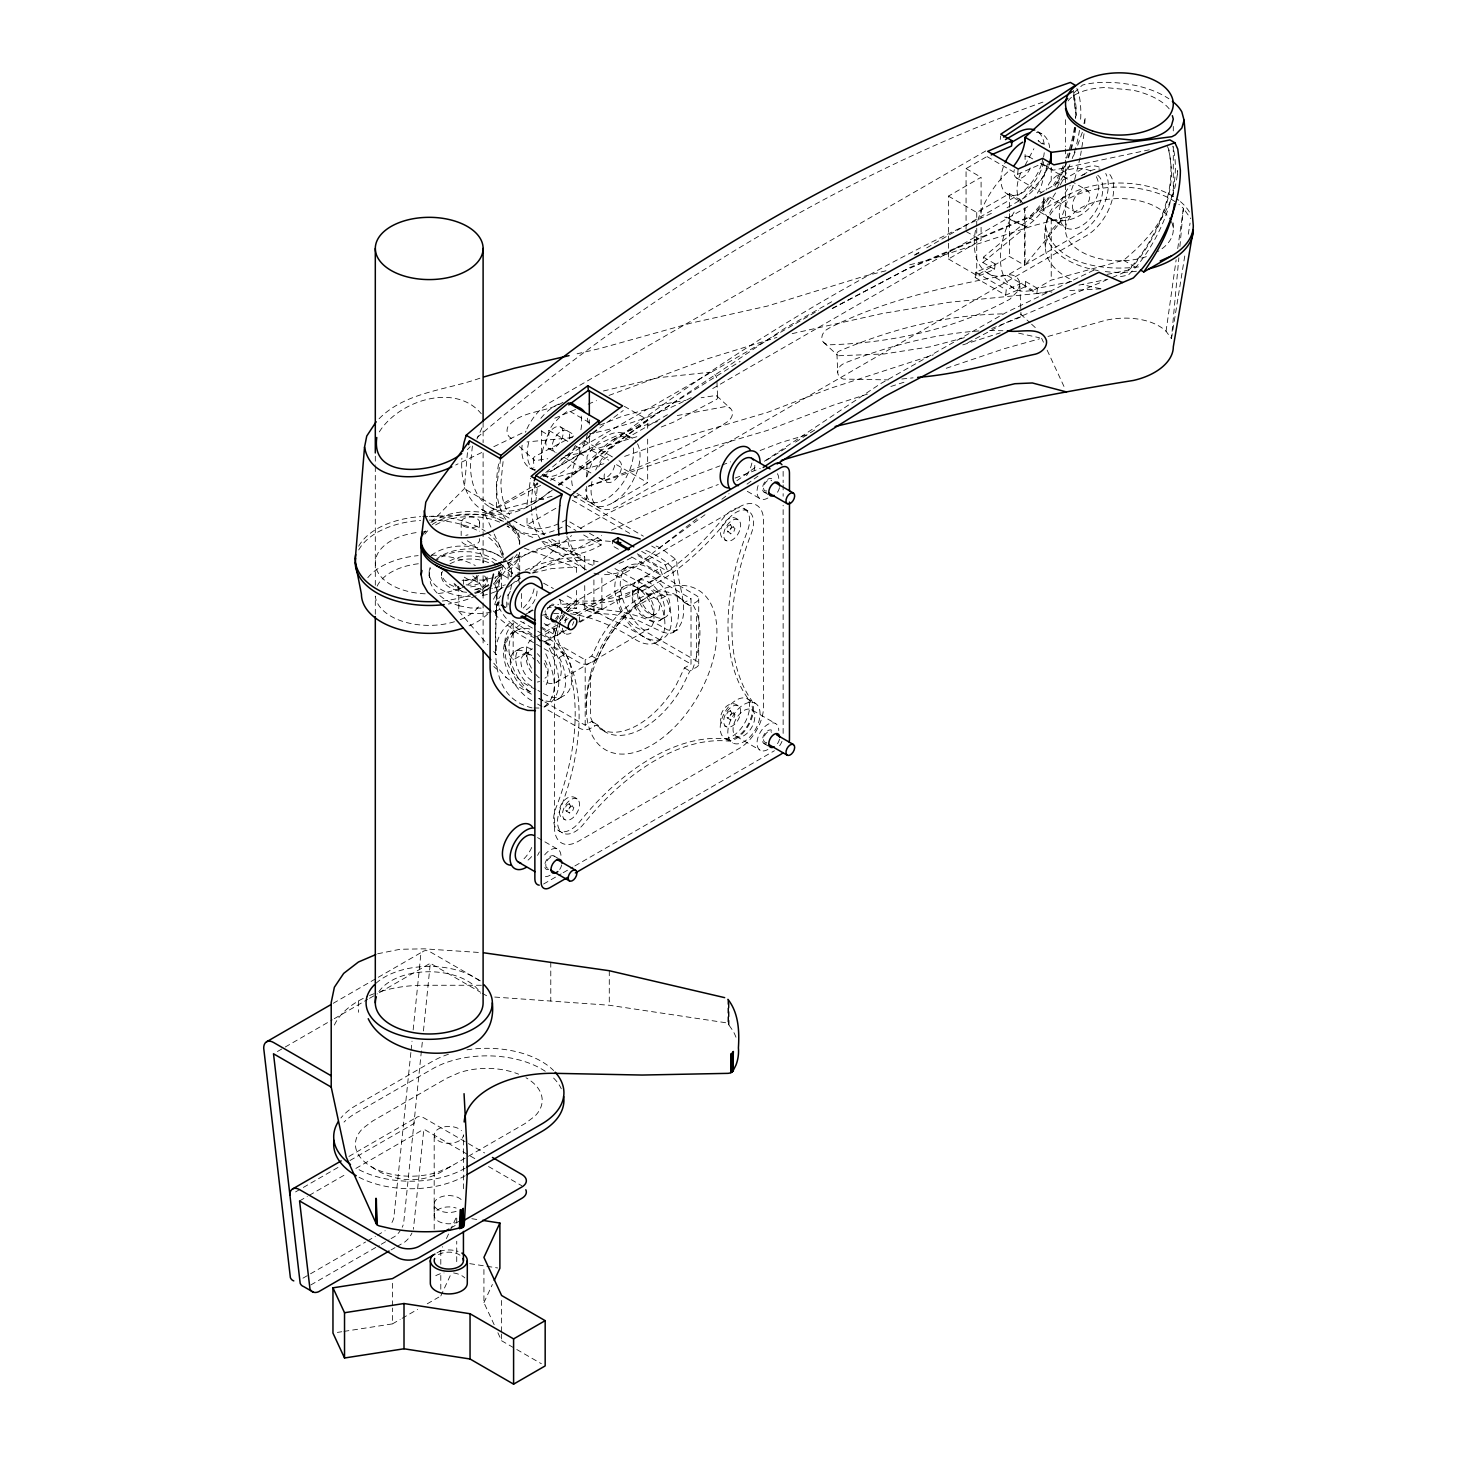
<?xml version="1.0" encoding="UTF-8"?>
<svg xmlns="http://www.w3.org/2000/svg" width="1457" height="1457" viewBox="0 0 1457 1457"><rect width="100%" height="100%" fill="white"/><g stroke="black" fill="none" stroke-linecap="round" stroke-linejoin="round"><path stroke-width="0.75" stroke-dasharray="5 3.75" d="M343.979 1331.388L392.461 1323.885L392.461 1308.04M392.461 1305.782L392.461 1283.143M434.186 1229.18L434.186 1134.876M440.797 1289.19L440.797 1273.345M456.733 1261.635L456.733 1241.255M463.435 1188.766L463.435 1134.876A14.625 8.451 0 0 1 443.802 1142.816A14.625 8.451 0 0 1 437.61 1129.448A14.625 8.451 0 0 1 461.487 1130.668M494.178 1324.723L483.924 1302.649L483.924 1266.443M501.627 1331.716L501.627 1300.026M585.186 725.222L585.186 659.839L591.779 656.014L599.592 639.75A77.002 44.457 -60 0 1 676.594 595.294L689.853 605.675L696.464 601.868A7.704 4.444 0 0 0 696.464 595.585L648.547 567.92A40.031 23.112 60 0 0 620.245 584.275A40.031 23.112 60 0 0 648.547 633.303L696.464 660.968A7.704 4.444 0 0 1 696.464 667.251L689.853 671.058L682.04 687.34A77.002 44.457 -60 0 1 605.037 731.796L591.779 721.397L585.186 725.222L544.936 701.983M590.613 673.808L590.613 717.536L594.511 726.114M599.592 728.646A77.002 44.457 -60 0 0 676.594 684.189L684.408 667.925L691.019 664.101L691.019 598.718L643.102 571.071A40.031 23.112 60 0 0 615.218 593.327A40.031 23.112 60 0 0 652.791 640.06A40.031 23.112 60 0 0 667.616 601.559L665.12 596.35L614.271 568.23M696.464 656.415L696.464 612.687M698.723 664.101L698.723 598.718M735.967 1037.22A113.956 65.802 0 0 0 733.053 1030.973L728.373 1024.235L728.391 999.775M783.138 733.399L783.138 505.233M1177.493 174.804L1177.657 170.596C1175.071 207.113 1151.085 237.965 1123.547 260.257L1051.226 280.126L1033.286 290.471L1023.797 291.418A66.13 38.173 -60 0 1 1014.108 212.066M430.908 522.553L464.309 488.714L467.606 450.614M586.26 707.483C585.769 661.46 611.503 616.912 651.607 594.329M1019.773 283.587L1018.297 290.671L1009.847 299.231C954.863 329.136 892.34 342.832 830.126 344.781L827.266 344.471A10.509 8.123 -30.5 0 1 826.137 329.974L828.833 328.244C884.891 299.996 946.449 286.191 1007.716 274.899C1013.343 273.88 1019.408 277.65 1019.773 283.587L1021.029 315.167M1084.044 133.753L1080.529 155.498M1084.773 123.426L1085.21 117.234L1083.972 123.681M1047.984 336.44L1105.426 320.34A54.055 32.036 -5.7 0 1 1166.092 331.285L1171.446 338.68L1178.859 257.798M1179.897 246.561L1183.394 208.369A73.925 42.672 0 0 0 1178.859 204.362M987.154 156.664L1017.642 174.275L1042.065 163.639L1042.593 158.339M410.874 1052.464L393.827 1217.925A15.517 8.961 -60 0 1 390.403 1225.118M411.111 1050.206L412.021 1041.172M413.169 1029.88L420.49 957.595A13.86 7.995 60 0 1 430.307 951.949L480.318 980.816M422.293 1042.265L403.625 1223.57A15.517 8.961 -60 0 1 402.205 1227.268M423.441 1030.973L430.307 963.259L480.318 992.126M474.8 1158.606L423.841 1129.175L413.424 1229.234M1000.249 139.49L1000.595 135.956M1017.642 174.275L1018.17 168.976M472.396 446.024L470.447 464.546A92.337 53.308 -60 0 0 535.739 502.246L553.205 489.497M503.084 461.578L500.935 482.158A92.337 53.308 -60 0 0 509.677 514.795M535.775 502.264L537.724 483.76M527.033 504.796L530.585 478.224M975.17 277.54L975.753 272.24L995.167 263.972L994.603 269.29L975.17 277.54L1005.658 295.152L1025.091 286.883L1036.838 293.677L1052.373 290.508M994.603 269.29L982.856 262.497L983.42 257.179L1033.25 215.672L1040.535 207.987A101.589 58.644 -60 0 0 1048.348 197.46M1005.658 295.152L1006.241 289.834L1025.673 281.565L1037.42 288.359L1072.206 281.383M1025.091 286.883L1025.673 281.565M1036.838 293.677L1037.42 288.359M1166.055 331.304L1176.145 259.783M1177.73 248.601L1183.394 208.369L1190.788 218.659M1171.446 338.68L1185.051 254.228M1188.275 234.213L1190.059 223.103M1047.492 163.876L1040.954 187.079L1033.924 198.972M1080.129 157.702L1073.791 183.145M1082.332 132.277L1076.013 149.852M496.964 594.219L501.9 569.086M459.72 605.912A42.472 28.448 9.6 0 1 430.543 583.037L429.141 575.624L430.543 568.503M493.632 651.461L496.527 654.812C494.087 641.371 502.082 627.493 513.319 620.318M510.624 589.484L511.68 584.13M535.957 689.252C516.434 682.04 498.877 662.097 507.218 640.297A64.745 43.364 9.6 0 1 524.192 622.03M482.012 427.739L476.967 438.939M495.744 650.66L495.744 610.41L498.294 599.228L500.789 595.767M1045.47 247.308C1042.484 227.274 1047.31 204.963 1067.125 195.511A73.925 42.672 0 0 1 1178.859 200.338M555.281 633.722L557.995 623.997M1073.19 185.239L1059.476 223.285L1025.091 265.028L1025.091 208.369M500.643 458.773L496.546 487.203L496.546 507.309L464.309 488.714M692.585 669.492C699.925 648.729 704.551 624.106 692.585 604.109M1025.091 165.297L1033.924 148.687M564.915 622.995L566.336 619.334M572.437 625.253L573.858 621.611M1073.481 155.99L1075.157 151.91M465.402 580.378L475.419 578.611L477.259 574.659L477.259 582.199L475.419 586.151L470.283 586.952M440.797 1264.294L440.797 1250.707L442.673 1246.682M446.425 1238.596L456.733 1216.358L456.733 1225.41M440.797 1295.983L450.177 1275.767M483.924 1302.649L492.375 1284.473M537.196 482.722L535.502 486.274A14.971 11.237 -41.2 0 0 536.486 496.108L538.744 498.276L545.155 499.951M541.403 461.869L541.749 430.325M589.375 422.603L568.412 410.51L560.526 416.265L553.168 424.023L548.815 430.398L548.815 435.333L544.827 443.602A38.501 22.219 -60 0 0 541.184 461.432M575.114 445.86L573.712 448.774A38.501 22.219 -60 0 1 547.431 472.086M591.014 433.858L579.303 447.991L579.303 452.927L575.315 461.213A38.501 22.219 -60 0 0 572.601 486.62M586.697 477.004L587.062 456.478A38.501 22.219 -60 0 1 629.879 438.266M560.399 620.7L563.513 615.309M545.246 643.065L579.74 662.971A7.704 4.444 0 0 0 590.613 662.971L597.224 659.165L605.037 642.883A77.002 44.457 -60 0 1 682.04 598.426M1056.744 187.844L1068.946 165.351M379.312 431.909C398.581 400.784 455.167 382.062 481.265 413.752M1090.692 171.034C1076.668 164.277 1058.511 170.779 1049.55 182.835A30.797 17.775 -60 0 0 1046.071 190.047M1059.476 223.285L1039.242 211.593L1050.005 196.986M584.731 585.623L584.731 609.627L593.91 613.051L614.49 614.617L637.146 620.026L662.971 632.32L668.909 633.522L673.189 632.611C684.899 614.034 673.917 589.01 672.77 568.667L671.531 566.955A93.94 54.237 0 0 0 645.396 550.2M673.189 632.611C694.716 617.841 676.248 583.62 676.922 562.73L675.483 559.106L660.968 548.178L654.739 545.428M566.336 610.337L572.219 604.382M832.457 308.483L904.943 270.292L1028.842 217.603L1037.712 208.224A107.8 62.232 -60 0 0 1045.398 197.933M832.166 308.429L909.678 267.578L1032.612 215.29L1039.879 207.623A101.589 58.644 -60 0 0 1046.436 198.899M982.856 262.497L1033.851 220.499L1042.72 211.119A107.8 62.232 -60 0 0 1057.418 189.884M1106.992 274.408L1127.773 270.237L1135.039 262.57A101.589 58.644 -60 0 0 1168.514 149.944M1112.31 277.467L1128.428 270.62L1135.695 262.934A101.589 58.644 -60 0 0 1171.61 170.378L1169.17 150.326L1167.458 146.556M379.075 418.742C405.938 391.441 447.463 390.221 481.502 377.618M467.315 449.685L470.174 446.716M1074.283 92.538L1082.478 85.071C1100.017 80.609 1118.521 82.175 1136.132 85.562A63.908 30.196 7.7 0 1 1168.915 98.785M516.27 581.707L521.46 577.391M530.093 570.179L571.581 535.593M544.135 706.736C562.02 693.787 552.258 667.579 544.608 651.261M477.168 437.482C646.143 294.241 837.138 175.277 1046.399 100.861M539.017 478.078L601.832 426.336L623.25 410.51M558.341 484.871C691.456 376.033 838.139 283.769 994.403 211.957M696.847 518.765L657.508 549.398L651.698 546.047M721.871 499.259L729.028 493.686M508.092 579.158L508.092 570.561L513.083 566.809L518 559.943L519.694 552.585L519.694 569.851M507.582 587.444L513.01 583.365M592.58 432.711L598.9 428.103M558.45 485.054L655.268 414.444L740.156 361.372M559.16 485.163L659.256 412.167L784.467 328.517L831.71 301.745M736.878 480.755L755.072 467.478M705.006 514.758L653.956 552.003A98.548 56.896 -60 0 1 601.067 574.495M747.022 484.125L757.986 476.129M764.415 461.25L880.283 383.847L1006.259 312.435L1094.589 269.8M543.06 476.603C578.465 453.145 616.329 432.474 657.617 421.583M766.637 460.23L785.888 448.137M795.522 442.09L816.721 428.795M985.77 150.927L549.034 403.079A38.501 22.219 -60 0 0 525.449 432.419M966.064 229.223L966.064 168.593L987.555 156.19M948.434 241.042L948.434 196.13L981.089 177.262L981.089 217.676M948.434 196.13L976.736 212.467L1009.41 193.617L1024.435 202.286M560.836 459.137L818.543 310.341M914.941 254.684L918.875 252.425M926.743 247.872L1017.241 195.62A38.501 22.219 -60 0 0 1042.119 162.619M554.48 469.099L589.32 448.975L608.771 460.212M1007.078 207.786L1022.687 198.771A38.501 22.219 -60 0 0 1047.565 165.77M612.832 439.923L647.673 419.798L647.673 428.795M1040.061 193.271L1081.058 169.595A38.501 22.219 -60 0 1 1100.308 167.701M496.546 507.309L537.906 483.433M667.47 414.68L618.278 443.074A38.501 22.219 -60 0 0 594.711 472.396M712.71 388.545L1029.443 205.674M1082.569 175.022L1086.503 172.746A38.501 22.219 -60 0 1 1100.108 169.103M948.434 243.283L948.434 259L981.089 240.132L981.089 226.673M1039.242 211.593L1067.125 195.511M527.033 518.218L527.033 524.921L560.526 505.579M574.313 497.62L578.247 495.344L599.027 507.837M585.659 499.624L586.697 499.023L586.697 485.818M948.434 259L976.736 275.337L1009.41 256.487L1024.435 265.156L1024.435 206.785M612.832 502.792L647.673 482.668L647.673 437.774M975.462 230.352A66.13 38.173 -60 0 0 997.663 276.32L1007.151 275.391L1081.058 232.464A38.501 22.219 -60 0 0 1105.717 173.492M528.581 612.031L532.442 609.809M511.808 633.321L517.253 630.189M623.086 569.086L628.532 565.935M537.287 636.399L543.079 633.048M545.009 631.937L556.61 625.253M564.333 620.773L568.212 618.551M575.934 614.089L624.252 586.188M730.321 524.666L727.498 526.305L726.078 529.947L730.758 533.845L733.6 532.206L735.002 528.563L730.321 524.666L731.742 526.687L730.321 530.33L727.498 531.969M514.977 651.406L520.422 648.274M637.146 580.869L642.592 577.737M545.137 634.36L548.542 632.393L551.11 638.913L546.193 641.754L543.224 641.044A93.94 54.237 0 0 1 536.996 638.767M544.153 623.578L553.988 629.242L557.904 626.984M577.5 615.674L659.821 568.139L662.407 574.659L580.086 622.194M641.663 551.365L665.266 565.006L675.483 559.106M733.6 526.56L730.758 528.181L729.338 531.841L730.758 533.845M513.775 622.922A65.601 37.882 0 0 0 507.218 651.661L513.155 659.93L532.442 648.784M544.026 642.1L565.243 629.861M578.739 622.066L601.887 608.698L601.887 576.207M541.239 626.929L556.556 635.762L566.354 630.098M637.201 553.824L667.852 571.508L672.77 568.667M524.119 654.667L529.565 651.516M635.398 590.413L640.843 587.28M544.153 648.711L559.269 657.453L565.808 653.683L568.321 658.892A40.031 23.112 60 0 1 543.807 693.787L537.924 690.381M607.259 571.8L616.967 576.098L658.582 600.12L665.12 596.35M650.805 617.094L656.251 613.943M676.594 595.294L684.408 602.542L691.019 598.718M659.948 620.354L665.394 617.203M556.119 682.422L648.893 628.859M544.098 707.155C569.669 694.625 556.064 660.64 546.193 641.754M557.284 699.542L563.823 695.754M656.597 642.209L663.117 638.421M605.037 731.796L597.224 724.548L590.613 728.354A7.704 4.444 0 0 1 579.74 728.354L545.246 708.448M569.177 803.79L566.336 805.43L564.915 809.072L566.336 811.094L569.614 812.97L572.437 811.349L573.858 807.688L569.177 803.79L570.579 805.812L569.177 809.455L566.336 811.094M730.321 710.761L727.498 712.382L726.078 716.043L727.498 718.046L730.758 719.94L733.6 718.301L735.002 714.659L730.321 710.761L731.742 712.764L730.321 716.407L727.498 718.046M572.437 805.685L569.614 807.324L568.194 810.966L569.614 812.97M733.6 712.637L730.758 714.276L729.338 717.919L730.758 719.94M333.216 1003.308L376.325 978.412M378.292 977.283L423.368 951.257M543.588 884.017L561.182 873.854M563.149 872.725L572.929 867.079M574.878 865.95L774.432 750.737M277.413 1051.517L283.295 1048.129M285.262 1047L332.305 1019.845M334.254 1018.698L367.583 999.466M369.532 998.336L377.381 993.801M379.348 992.672L430.307 963.259M348.952 1156.421L416.921 1117.173M295.571 1191.917L301.399 1188.548M303.347 1187.437L338.297 1167.257M349.953 1160.519L414.043 1123.529A13.86 7.995 60 0 1 423.841 1117.865L484.598 1152.942M299.559 1200.932L307.318 1196.452M309.266 1195.341L346.165 1174.032M355.872 1168.423L423.841 1129.175M302.947 1278.171L365.598 1242.001M367.546 1240.872L375.378 1236.356M377.345 1235.226L385.176 1230.691M310.796 1284.965L379.312 1245.407M381.26 1244.26L389.092 1239.743M391.059 1238.614L394.974 1236.356A15.517 8.961 -60 0 0 400.201 1230.783M391.059 1249.924L394.974 1247.666M396.941 1246.536L404.773 1242.02A15.517 8.961 -60 0 0 412.003 1232.932M450.869 1227.996L456.788 1224.572M436.918 1252.947L440.797 1250.707M392.461 1323.885L400.183 1319.423M402.132 1318.312L417.594 1309.369M427.265 1303.796L438.867 1297.094M580.232 528.381C624.579 502.938 672.169 483.742 719.977 465.876M532.133 573.129L601.577 535.575M611.503 530.202L678.47 499.769L718.319 484.507M967.739 342.796L1005.512 322.889L1106.337 280.017M573.639 436.025L534.428 456.751A2.896 2.277 -24.9 0 0 535.447 460.594L547.759 458.736M540.565 485.4L484.944 514.23L429.214 516.343M550.491 480.245L556.447 477.149L603.89 463.708M691.237 397.634C659.074 414.116 624.762 426.719 589.32 433.931M914.468 255.175L920.478 252.261M481.721 452.526L455.695 465.002M493.832 446.68L526.104 431.126M495.052 577.227L501.554 574.331L507.236 577.628M450.905 1166.365L438.32 1171.938A55.257 31.89 0 0 1 371.626 1166.875A55.257 31.89 0 0 1 362.848 1128.355L372.5 1121.107L446.716 1078.253L459.301 1072.68A55.257 31.89 0 0 1 518.601 1074.173M567.756 611.558L572 610.41L577.027 612.832M554.807 418.195L575.661 409.435M588.173 404.172L596.496 400.657M609.008 395.412L707.465 358.804L776.909 337.405M495.052 611.466L501.554 608.735M529.237 612.067L533.171 610.41M600.011 425.062L622.394 416.192L668.417 403.279L685.883 400.329M636.855 436.699L582.691 452.836L565.225 455.786M661.259 427.01L673.462 422.166L716.68 399.364A2.896 2.277 -24.9 0 0 715.66 395.521L701.163 397.743M563.021 402.278C546.248 412.95 520.331 410.255 507.892 426.755A14.971 11.947 -7 0 0 508.784 436.426L514.485 440.925M991.671 328.462L1019.791 317.48A2.896 2.277 -24.9 0 0 1020.082 313.692M722.089 465.056L730.54 461.833M760.117 450.504L781.262 442.4L807.105 434.769M735.111 478.096L760.281 468.444M624.616 456.387L655.723 445.387L767.347 412.422L829.743 388.527L933.372 354.834M603.453 390.986L658.928 377.636L709.905 372.245A10.418 8.341 -19 0 1 716.662 377.764M962.804 344.89L1000.212 332.888M946.249 368.275L1003.909 348.806L1039.515 338.825M507.892 560.417L559.269 543.534L558.96 537.323M867.461 394.082L833.404 405.137L767.347 430.434L660.877 461.869L586.734 486.948M890.864 386.487L905.762 381.661M588.373 486.092C636.363 469.008 684.116 450.249 726.934 422.075L729.374 420.09A10.418 8.05 -30.5 0 0 725.805 406.503L676.594 415.682M472.705 594.11L466.167 595.986A73.925 42.672 0 0 1 442.054 601.049M474.873 593.491L492.302 588.537M494.488 587.918L505.379 584.822M552.094 496.236L484.944 514.23L493.231 532.096M964.407 337.66L929.967 346.839L884.381 353.942L838.504 355.745A2.896 2.277 -24.9 0 1 838.194 351.702L839.469 350.973C891.739 328.863 947.797 314.493 1004.765 313.856M885.947 270.765L864.347 276.193L767.347 306.079L690.928 323.126L599.738 348.569L573.421 354.634M909.714 264.792L929.165 259.911L1032.886 225.817L1069.438 216.091L1067.125 217.129A73.925 42.672 0 0 0 1072.479 280.29M493.067 577.701L483.159 580.068L460.703 580.287M533.171 573.002L551.22 568.685L570.579 567.21L576.571 567.665L576.571 574.495M474.636 592.362C483.196 591.906 489.425 584.33 486.729 575.715A16.318 9.416 0 0 1 466.185 584.822M792.171 333.635L881.722 313.637L948.853 302.346L1051.881 292.019M1149.354 149.78L1053.375 170.178L1042.065 163.639M1079 285.098L1107.848 279.234M1120.433 276.666L1128.355 275.063L1137.243 265.684A107.8 62.232 -60 0 0 1172.758 146.174M377.673 953.77L400.092 949.272L424.151 948.835L481.411 952.623M491.082 612.177L483.159 613.579L470.411 613.415L458.755 611.175L458.755 582.363M547.213 607.915L551.22 607.187M337.368 1332.408L341.776 1331.734M677.869 629.916L673.261 631.008L667.324 629.806L660.968 626.128A100.096 57.788 0 0 0 590.194 609.208L584.731 609.627M572.656 437.592L527.015 441.926M901.792 379.002L913.102 377.837M978.849 330.958C932.771 334.108 887.859 346.256 844.951 362.975L842.146 364.487A10.509 8.414 -19 0 0 843.312 379.075L888.315 379.895M1138.518 266.904C1105.153 271.075 1053.429 265.374 1045.47 225.671M584.731 570.106L584.731 556.811L564.278 558.377A100.096 57.788 0 0 0 525.157 570.252M1069.766 290.526L1103.168 288.741M481.411 985.26L424.151 985.26A92.938 53.654 0 0 0 379.585 991.835M564.132 607.369L576.571 608.607L576.571 590.413M481.083 608.115L470.411 607.97L459.72 605.912M553.605 613.506L559.98 613.597M989.613 330.502L1002.908 330.739M533.99 707.938L539.782 708.066M494.743 997.062L609.281 1005.239L723.892 1022.45A6.156 3.551 0 0 1 727.935 1023.852L728.373 1024.235M610.374 541.367L590.194 539.837A93.94 54.237 0 0 0 496.254 594.074L496.746 616.329L517.672 633.431L534.683 643.247M598.135 561.819L590.194 559.962A93.94 54.237 0 0 0 531.058 572.055M471.831 1218.708L478.297 1219.709M469.682 1263.638L484.78 1265.969M486.929 1266.297L497.711 1267.972M1040.954 143.533L1043.849 143.988L1038.094 140.673A30.797 17.775 -60 0 1 1040.535 142.622M570.579 613.743C594.365 617.058 616.311 627.767 636.582 640.224A40.031 23.112 60 0 0 661.096 605.329L658.582 600.12M1018.607 333.143L1039.515 337.769M601.887 608.698L587.572 605.274A65.601 37.882 0 0 0 557.776 604.71M607.642 618.169L623.505 625.126L691.019 664.101M1043.904 197.369A30.797 17.775 -60 0 0 1049.55 218.404C1073.044 229.113 1108.322 201.886 1096.356 176.698M532.06 707.902C488.259 697.12 495.398 648.347 496.527 613.871L495.744 610.41M532.77 537.414L516.142 531.204L507.072 525.977A49.283 28.448 0 0 1 519.694 545.045L519.694 540.001M543.17 541.294L584.731 556.811M524.411 548.196L576.571 567.665M1006.222 217.075L1026.129 226.855L1004.674 217.038M462.251 591.415L456.278 587.972L454.092 583.255M520.058 570.434L505.251 559.761M543.57 583.201L553.369 588.519M567.101 595.968L608.716 618.588M559.051 599.082L576.571 608.607M371.626 1166.875C391.459 1181.19 419.07 1184.304 440.724 1172.248L525.121 1123.511L534.774 1116.262A55.257 31.89 0 0 0 525.995 1077.743M1041.937 133.989L1036.492 130.857A38.501 22.219 -60 0 1 1044.469 148.468M1028.842 156.664L1032.74 158.922M1040.517 163.403L1087.213 190.357A12.312 7.121 -60 0 1 1083.316 209.444A12.312 7.121 -60 0 1 1072.643 203.288A12.312 7.121 -60 0 1 1087.213 190.357M1016.531 178.009L1041.828 192.615M1049.605 197.096L1074.902 211.702M966.064 168.593L981.089 177.262M1123.547 260.257L1135.44 267.141M1007.297 194.018L1023.415 203.306M1049.55 218.404L1065.65 227.711M1028.842 217.603L1033.851 220.499M966.064 231.463L981.089 240.132M983.42 257.179L995.167 263.972M1007.151 275.391L1033.286 290.471M987.992 273.333L1014.108 288.431M975.753 272.24L1006.241 289.834M624.343 406.321L647.673 419.798M764.051 492.102L770.352 495.744M747.295 491.319L760.19 498.768M625.545 434.241L632.083 438.011M566.518 606.422A24.642 14.224 -60 0 1 579.74 600.794A203.27 117.361 -60 0 0 723.473 517.8A24.642 14.224 -60 0 1 744.491 508.857L748.424 511.134A24.642 14.224 -60 0 1 751.193 533.808A203.27 117.361 -60 0 0 751.193 699.779A24.642 14.224 -60 0 1 748.424 725.659A24.642 14.224 -60 0 1 727.389 740.994A203.27 117.361 -60 0 0 583.656 823.988A24.642 14.224 -60 0 1 562.621 832.93L558.705 830.672A24.642 14.224 -60 0 1 555.937 807.979A203.27 117.361 -60 0 0 555.937 642.009A24.642 14.224 -60 0 1 555.226 623.851M738.189 519.803A12.02 6.939 -60 0 0 723.965 532.406A12.02 6.939 -60 0 0 734.383 538.398A12.02 6.939 -60 0 0 738.189 519.803C727.043 510.132 712.218 535.794 726.169 540.602M560.635 426.992A12.312 7.121 -60 0 1 556.72 446.079A12.312 7.121 -60 0 1 546.065 439.923A12.312 7.121 -60 0 1 560.635 426.992L574.24 434.86M583.984 440.469L613.16 457.316M616.548 464.71L647.673 482.668M548.815 430.398L567.866 441.398M575.479 445.806L579.303 447.991M541.403 431.053L548.815 435.333M579.303 452.927L586.697 457.207M548.306 448.337L556.1 452.817M563.877 457.316L591.105 473.033M598.9 477.532L606.677 482.03M543.37 473.999L574.878 492.193M576.863 493.34L586.697 499.023M542.204 474.545L545.901 476.676M529.783 467.861L533.408 469.955M572.983 495.526L643.375 536.176M572.328 500.225L630.407 533.754M638.184 555.645L659.821 568.139M618.369 549.234L612.614 545.92L612.614 540.893M631.755 556.975L662.407 574.659M581.725 528.782L566.227 519.839A92.337 53.308 -60 0 1 560.563 522.844M589.466 533.262L601.067 539.964L601.067 545.045A98.548 56.896 -60 0 1 542.059 541.439M566.227 524.921L575.916 530.512M583.656 534.974L601.067 545.045M684.408 602.542L689.853 605.675M527.033 524.921L544.098 534.774M551.675 539.145L559.269 543.534M489.57 506.817L510.533 518.929M512.445 520.022L520.058 524.429M554.898 544.536L585.386 562.147M482.103 509.677L503.412 521.97M505.342 523.099L516.962 529.802M551.802 549.926L586.643 570.033A98.548 56.896 -60 0 1 566.973 536.158M747.714 698.941A22.784 13.149 -60 0 1 740.484 734.237A22.784 13.149 -60 0 1 720.741 722.854A22.784 13.149 -60 0 1 747.714 698.941L755.327 703.33A22.784 13.149 -60 0 1 748.115 738.644A22.784 13.149 -60 0 1 728.373 727.243A22.784 13.149 -60 0 1 755.327 703.33M684.408 667.925L689.853 671.058M751.63 709.741A15.408 8.888 -60 0 1 746.749 733.6A15.408 8.888 -60 0 1 733.417 725.896A15.408 8.888 -60 0 1 751.63 709.741L775.598 723.564M508.092 570.561L513.775 573.858M515.669 574.95L521.369 578.229M738.189 705.88A12.02 6.939 -60 0 0 723.965 718.483A12.02 6.939 -60 0 0 734.383 724.493A12.02 6.939 -60 0 0 738.189 705.88C727.043 696.209 712.218 721.871 726.169 726.697M546.266 617.841L549.416 619.662M764.051 743.58L770.352 747.222M472.25 579.303L477.259 582.199M565.025 633.649L560.399 630.499L559.269 626.255M468.571 579.667L463.563 576.772L463.563 584.312M736.24 736.404L760.19 750.246M591.779 656.014L597.224 659.165M540.674 627.858L548.542 632.393M724.912 738.408L732.543 742.815M520.477 621.228L535.794 630.061M537.706 631.172L543.461 634.487M545.373 635.598L551.11 638.913M541.093 634.378L585.186 659.839M532.042 634.177L513.155 620.937L513.155 659.93M534.009 635.307L539.873 638.712M565.808 653.683L543.807 640.971A24.642 14.224 60 0 1 561.218 671.149A24.642 14.224 60 0 1 543.807 681.202M537.578 638.64L543.315 641.954M536.577 644.34L542.259 647.618M591.779 721.397L597.224 724.548M531.386 694.151L517.672 686.229L505.615 677.068M543.024 700.872L537.269 697.557A40.031 23.112 60 0 0 542.805 700.107M537.578 704.022L543.315 707.337M577.027 798.928A12.02 6.939 -60 0 0 562.821 811.531A12.02 6.939 -60 0 0 573.22 817.541A12.02 6.939 -60 0 0 577.027 798.928C565.881 789.257 551.074 814.918 565.025 819.726M537.542 837.593L543.079 840.798M544.918 841.855L557.812 849.304M553.97 855.969L558.705 858.701M482.231 993.237L488.004 996.57M488.532 1166.529L521.843 1185.761M497.893 1332.754L501.627 1340.768L514.886 1348.417M516.78 1349.51L541.385 1363.734M501.845 557.649C489.06 548.706 473.051 545.501 457.662 546.175A48.646 32.582 9.6 0 0 429.068 557.375M493.249 610.938L496.527 613.871M493.777 666.505L496.746 669.145M716.862 395.994L730.048 408.087M519.439 446.552L534.227 460.121M1020.556 314.093L1030.008 322.762M1031.592 324.201L1037.894 329.992M823.46 342.286L837.429 355.107M547.759 477.75L544.827 475.037A38.501 22.219 -60 0 1 542.113 469.027M535.229 470.993L530.894 466.987A38.501 22.219 -60 0 1 529.601 439.231M458.755 611.175L487.822 644.741M493.777 663.208L506.326 677.705M538.325 638.293L540.146 641.499M665.266 565.006L667.852 571.508M553.988 629.242L556.556 635.762M559.269 657.453L561.783 662.662A40.031 23.112 60 0 1 544.59 700.671M1041.609 338.243L1043.449 342.213M1047.146 350.172L1064.685 387.981M494.16 534.082L504.286 555.918M507.983 563.859L512.573 573.767M1076.814 88.476L1078.235 91.609A107.8 62.232 -60 0 1 1080.493 121.441M496.254 594.074L499.004 606.13M518.528 578.903L519.694 584.967M1073.427 90.261L1075.831 110.004A107.8 62.232 -60 0 1 1075.485 118.545M1073.335 94.996L1075.794 115.048A101.589 58.644 -60 0 1 1075.703 119.019M716.953 382.116L717.591 397.597M533.517 458.536L533.881 467.478M534.519 483.141L534.792 489.862M836.955 354.015L837.702 372.628M728.7 1002.489L728.719 1024.653M1173.286 126.413L1173.286 130.911M1173.286 146.629L1173.286 198.261M1173.286 222.939L1173.286 229.696M1065.486 119.693L1065.486 146.702M1065.486 148.869L1065.486 157.921M1065.486 160.161L1065.486 182.599M1065.486 184.802L1065.486 229.696M1051.226 167.446L1051.226 180.377M1051.226 218.914L1051.226 280.126M1025.091 154.515L1025.091 163.148M1009.41 193.617L1009.41 211.575M1009.41 213.815L1009.41 256.487M976.736 212.467L976.736 225.944M976.736 228.184L976.736 275.337M783.138 471.358L783.138 482.649M783.138 484.908L783.138 496.2M728.955 1002.999L728.955 1025.109M727.935 999.32L727.935 1023.852M609.281 970.726L609.281 1005.239M593.91 560.235L593.91 564.606M593.91 579.922L593.91 613.051M589.32 419.798L589.32 424.278M589.32 437.756L589.32 448.975M550.782 962.203L550.782 1001.032M521.369 593.527L521.369 608.807M519.694 572.018L519.694 578.484M518.146 554.716L518.146 576.881M511.68 572.692L511.68 576.517M508.092 594.219L508.092 604.965M506.781 601.996L506.781 607.023M504.978 641.845L504.978 651.607M501.554 574.331L501.554 589.393M501.627 1333.975L501.627 1340.768M499.35 575.715L499.35 572.692A28.958 16.719 0 0 1 495.489 581.052M483.105 422.202L483.105 442.618M483.105 452.963L483.105 564.314M483.105 575.661L483.105 600.666M483.105 602.943L483.105 646.107M479.644 522.407L479.644 531.204M461.177 522.407L461.177 535.611M441.453 575.715L441.453 572.692A28.958 16.719 0 0 0 461.104 588.519M434.186 1204.028L434.186 1215.357M429.141 572.692L429.141 575.624M375.305 456.205L375.305 465.275M375.305 466.604L375.305 585.24M375.305 614.289L375.305 596.113A53.891 31.125 0 0 0 456.15 621.174M358.44 1000.977L358.44 1012.287M1079.455 130.365A107.8 62.232 -60 0 1 1076.249 145.627M1075.667 147.776A107.8 62.232 -60 0 1 1072.225 158.54M1069.857 164.75A107.8 62.232 -60 0 1 1058.511 188.026M1074.446 127.487A107.8 62.232 -60 0 1 1068.673 151.346M1067.963 153.495A107.8 62.232 -60 0 1 1065.613 159.906M1063.209 165.807A107.8 62.232 -60 0 1 1053.502 185.13M1036.309 132.259A38.501 22.219 -60 0 1 1049.677 147.649M1024.945 156.318A12.312 7.121 -60 0 1 1031.101 159.869M1030.226 168.01A12.312 7.121 -60 0 1 1019.354 178.555A12.312 7.121 -60 0 1 1014.272 169.595M1073.991 95.379A101.589 58.644 -60 0 1 1076.45 115.431M1075.721 127.67A101.589 58.644 -60 0 1 1068.327 158.449M1066.815 162.456A101.589 58.644 -60 0 1 1055.414 186.223M1075.066 127.287A101.589 58.644 -60 0 1 1067.671 158.066M1064.557 166.08A101.589 58.644 -60 0 1 1054.759 185.84M540.729 539.655A98.548 56.896 -60 0 1 531.86 513.866M531.659 511.644A98.548 56.896 -60 0 1 533.754 482.613M598.863 574.222A98.548 56.896 -60 0 1 592.471 572.692M1044.232 152.712A38.501 22.219 -60 0 1 1043.54 157.156M581.161 416.101A38.501 22.219 -60 0 1 580.76 430.616M540.857 418.305A38.501 22.219 -60 0 1 546.065 412.622M547.431 411.366A38.501 22.219 -60 0 1 561.51 403.225M586.934 476.603A38.501 22.219 -60 0 1 609.991 441.744A38.501 22.219 -60 0 1 636.418 442.036M637.51 443.82A38.501 22.219 -60 0 1 636.418 473.47L632.083 482.467A38.501 22.219 -60 0 1 593.582 504.705L589.265 500.68A38.501 22.219 -60 0 1 585.678 489.097M535.411 469.591A38.501 22.219 -60 0 1 522.335 443.784M549.416 491.646A98.548 56.896 -60 0 1 461.905 458.154M601.067 539.964A92.337 53.308 -60 0 1 548.542 539.673M544.536 534.919A92.337 53.308 -60 0 1 535.885 506.562M591.979 481.538A38.501 22.219 -60 0 0 618.278 505.943L1086.503 235.615A38.501 22.219 -60 0 0 1111.181 203.215A38.501 22.219 -60 0 0 1107.356 171.926M562.202 527.106A98.548 56.896 -60 0 1 507.218 521.315M505.87 519.53A98.548 56.896 -60 0 1 498.913 462.488M558.65 523.719A92.337 53.308 -60 0 1 516.743 522.207M631.555 557.576A92.337 53.308 -60 0 1 618.333 563.64M592.799 565.225A92.337 53.308 -60 0 1 568.485 538.107M618.988 460.685A12.312 7.121 -60 0 1 615.091 479.772A12.312 7.121 -60 0 1 604.418 473.616M587.298 418.123A38.501 22.219 -60 0 1 588.227 425.717M587.298 434.386A38.501 22.219 -60 0 1 584.585 443.547L580.25 452.544A38.501 22.219 -60 0 1 541.749 474.782M633.285 447.9A38.501 22.219 -60 0 1 629.879 469.7L625.545 478.697A38.501 22.219 -60 0 1 587.062 500.935M513.083 525.777A49.283 28.448 0 0 1 519.257 543.716M432.11 522.098A49.283 28.448 0 0 1 510.278 523.282M614.708 465.329A12.312 7.121 -60 0 1 607.442 476.894A12.312 7.121 -60 0 1 598.754 476.967M598.754 466.914A12.312 7.121 -60 0 1 612.468 456.915M554.844 452.107A12.312 7.121 -60 0 1 554.334 438.812A12.312 7.121 -60 0 1 566.008 430.307A12.312 7.121 -60 0 1 568.54 442.108M479.335 538.635A9.234 5.336 0 0 1 472.797 545.155A9.234 5.336 0 0 1 461.487 541.385M465.785 535.393A9.234 5.336 0 0 1 468.025 534.846M1043.722 161.709A30.797 17.775 -60 0 1 1013.052 195.457A30.797 17.775 -60 0 1 1005.421 162M1022.122 202.432A30.797 17.775 -60 0 1 1021.521 171.307M1180.461 201.649A73.925 42.672 0 0 1 1190.788 214.634M1169.188 108.856A53.272 25.17 7.7 0 0 1133.327 90.279L1105.426 87.547A55.33 26.135 7.7 0 0 1067.325 102.063M1097.74 175.241A30.797 17.775 -60 0 1 1094.061 213.687A30.797 17.775 -60 0 1 1062.863 225.361A30.797 17.775 -60 0 1 1070.167 185.549M1081.058 175.878A30.797 17.775 -60 0 1 1084.846 174.075M1171.446 221.646A53.891 31.125 0 0 1 1157.495 251.697M1146.331 256.651A53.891 31.125 0 0 1 1070.931 243.337A53.891 31.125 0 0 1 1099.197 200.847A53.891 31.125 0 0 1 1170.645 220.098M1048.312 166.626A30.797 17.775 -60 0 1 1035.071 185.986A66.13 38.173 -60 0 0 1019.955 202.978M977.847 220.335A66.13 38.173 -60 0 1 1008.954 170.888M1136.442 271.221A73.925 42.672 0 0 1 1102.33 271.221M1098.196 270.583A73.925 42.672 0 0 1 1058.128 205.819A73.925 42.672 0 0 1 1177.165 203.088M548.706 618.059A7.704 4.444 -60 0 1 545.392 610.756M551.529 604.291A7.704 4.444 -60 0 1 553.97 604.509M779.459 739.136A7.704 4.444 -60 0 1 776.927 744.418M561.692 864.875A7.704 4.444 -60 0 1 559.16 870.157M561.145 615.236A7.704 4.444 -60 0 1 559.16 618.697M779.459 487.676A7.704 4.444 -60 0 1 776.927 492.958M564.952 614.799A24.642 14.224 -60 0 0 559.852 644.267A203.27 117.361 -60 0 1 559.852 810.238A24.642 14.224 -60 0 0 562.621 832.93M567.574 611.521A24.642 14.224 -60 0 1 583.656 603.052A203.27 117.361 -60 0 0 727.389 520.076A24.642 14.224 -60 0 1 748.424 511.134M744.491 508.857A24.642 14.224 -60 0 1 747.259 531.55A203.27 117.361 -60 0 0 747.259 697.521A24.642 14.224 -60 0 1 744.491 723.4A24.642 14.224 -60 0 1 723.473 738.735A203.27 117.361 -60 0 0 579.74 821.73A24.642 14.224 -60 0 1 558.705 830.672M556.756 619.953A24.642 14.224 -60 0 1 558.705 616.129M781.972 741.358A12.312 7.121 -60 0 1 778.785 746.876M557.685 625.672A33.875 19.56 -60 0 0 554.48 641.353L554.48 827.43A33.875 19.56 -60 0 0 578.429 841.272L739.573 748.224A33.875 19.56 -60 0 0 763.541 706.736L763.541 520.641A33.875 19.56 -60 0 0 739.573 506.817L578.429 599.847A33.875 19.56 -60 0 0 566.445 610.483M558.505 623.651A33.875 19.56 -60 0 1 565.116 612.195M548.706 869.519A7.704 4.444 -60 0 1 546.266 860.413A7.704 4.444 -60 0 1 555.372 857.973M766.491 743.798A7.704 4.444 -60 0 1 763.177 736.477A7.704 4.444 -60 0 1 771.736 730.23M766.491 492.32A7.704 4.444 -60 0 1 763.177 485.017A7.704 4.444 -60 0 1 771.736 478.77M531.823 700.69A40.031 23.112 60 0 1 503.503 651.661A40.031 23.112 60 0 1 531.823 635.307M529.947 692.202A40.031 23.112 60 0 1 508.948 648.511A40.031 23.112 60 0 1 529.947 629.06M531.823 680.583A15.408 8.888 60 0 1 520.932 661.715A15.408 8.888 60 0 1 531.823 655.431M537.269 660.258A15.408 8.888 60 0 1 539.527 663.554M539.527 681.348A15.408 8.888 60 0 1 537.269 682.04M573.22 612.505A12.02 6.939 -60 0 1 579.23 621.046M571.017 633.048A12.02 6.939 -60 0 1 562.529 628.149M565.025 619.771A12.02 6.939 -60 0 1 566.773 617.203M531.823 672.606A15.408 8.888 60 0 1 531.823 650.824M544.973 660.422A15.408 8.888 60 0 1 544.973 678.197M559.543 599.446A15.408 8.888 -60 0 1 561 604.892M557.812 615.619A15.408 8.888 -60 0 1 555.554 618.915M550.109 623.742A15.408 8.888 -60 0 1 544.663 625.199M547.941 616.785A6.156 3.551 -60 0 1 547.031 609.39A6.156 3.551 -60 0 1 553.879 606.476M537.05 591.05A15.408 8.888 -60 0 1 526.159 609.918M534.1 588.774A22.784 13.149 -60 0 1 522.717 608.498M777.328 473.707A15.408 8.888 -60 0 1 778.785 479.153M767.894 498.021A15.408 8.888 -60 0 1 758.46 484.598M766.764 490.954A6.156 3.551 -60 0 1 764.433 484.38A6.156 3.551 -60 0 1 771.664 480.755M751.885 463.035A22.784 13.149 -60 0 1 745.547 477.113M754.817 465.329A15.408 8.888 -60 0 1 753.36 472.45M544.663 854.895A15.408 8.888 -60 0 1 561 856.352M550.109 875.22A15.408 8.888 -60 0 1 544.663 876.677M547.941 868.245A6.156 3.551 -60 0 1 547.031 860.868A6.156 3.551 -60 0 1 553.879 857.954M531.605 856.552A15.408 8.888 -60 0 1 526.159 861.378M531.732 847.464A22.784 13.149 -60 0 1 522.717 859.976M539.363 851.853A22.784 13.149 -60 0 1 537.56 855.386M767.894 749.481A15.408 8.888 -60 0 1 757.003 743.197A15.408 8.888 -60 0 1 767.894 724.329A15.408 8.888 -60 0 1 778.785 730.613M766.764 742.414A6.156 3.551 -60 0 1 764.433 735.84A6.156 3.551 -60 0 1 771.664 732.215M534.992 637.947A93.94 54.237 0 0 1 499.46 608.115M510.278 591.269A40.741 27.282 9.6 0 1 506.144 597.607M499.587 602.743A40.741 27.282 9.6 0 1 492.885 605.766M503.157 587.207A41.27 23.822 0 0 1 481.083 595.713M470.411 596.532A41.27 23.822 0 0 1 430.543 566.536M436.08 559.47A41.27 23.822 0 0 1 499.587 555.846M506.144 560.781A41.27 23.822 0 0 1 511.043 576.845M517.071 554.17A49.283 28.448 0 0 1 505.251 565.152M424.879 534.154A49.283 28.448 0 0 1 427.739 530.803M435.57 524.921A49.283 28.448 0 0 1 501.427 522.936M496.382 560.745A42.472 28.448 9.6 0 0 481.083 553.86L470.411 551.802L459.72 551.657A40.741 27.282 9.6 0 0 436.08 560.745M502.483 565.516A42.472 28.448 9.6 0 1 510.278 576.717M493.504 599.228A100.096 57.788 0 0 1 503.503 585.295M496.254 614.198A93.94 54.237 0 0 1 499.46 600.157M511.698 584.403A93.94 54.237 0 0 1 520.04 578.119M489.024 585.495A28.958 16.719 0 0 1 472.287 589.375M449.94 560.872A28.958 16.719 0 0 1 495.489 564.351M539.29 677.924A24.642 14.224 60 0 1 535.083 673.48M531.477 668.198A24.642 14.224 60 0 1 531.477 639.75M525.959 614.089A65.601 37.882 0 0 1 531.641 611.375M549.526 605.985A65.601 37.882 0 0 1 553.605 605.274M484.544 576.025A16.318 9.416 0 0 1 474.636 589.848M458.864 587.408A16.318 9.416 0 0 1 454.639 583.182M541.549 615.346A64.745 43.364 9.6 0 1 547.486 614.217M498.367 571.399A28.958 16.719 0 0 1 495.489 584.075M489.024 588.519A28.958 16.719 0 0 1 477.896 591.87M466.622 592.289A28.958 16.719 0 0 1 442.436 571.399M449.94 563.895A28.958 16.719 0 0 1 489.024 562.912M531.823 686.611A22.784 13.149 60 0 1 515.705 658.691A22.784 13.149 60 0 1 531.823 649.403M537.323 653.701A22.784 13.149 60 0 1 539.873 656.542M544.171 663.172A22.784 13.149 60 0 1 545.774 685.373M530.548 691.529A22.784 13.149 60 0 1 510.405 659.493A22.784 13.149 60 0 1 534.428 659.675M513.083 556.756A49.283 28.448 0 0 1 508.693 560.435M422.803 535.156A49.283 28.448 0 0 1 427.739 528.29M432.11 524.611A49.283 28.448 0 0 1 503.393 521.387M510.278 525.795A49.283 28.448 0 0 1 519.694 542.514M456.132 1211.35A14.625 8.451 0 0 1 436.135 1208.254A14.625 8.451 0 0 1 441.489 1196.725A14.625 8.451 0 0 1 461.487 1199.821M459.155 1221.33A14.625 8.451 0 0 1 439.413 1221.822A14.625 8.451 0 0 1 436.827 1210.512A14.625 8.451 0 0 1 456.132 1208.035M334.382 1025.036A92.938 53.654 0 0 1 367.565 996.351M369.532 995.495A92.938 53.654 0 0 1 377.673 992.454M375.961 983.293A63.143 36.443 0 0 1 480.937 981.963M378.893 991.707A53.891 31.125 0 0 1 430.616 971.764A53.891 31.125 0 0 1 480.482 993.255M494.652 584.093A67.751 39.12 0 0 1 494.652 604.345M487.895 613.779A67.751 39.12 0 0 1 467.369 626.546M367.801 577.682A67.751 39.12 0 0 1 418.159 555.627M431.418 555.135A67.751 39.12 0 0 1 475.31 565.553M503.029 565.006A73.925 42.672 0 0 1 493.231 584.13M491.81 585.495A73.925 42.672 0 0 1 477.969 594.875M476.111 595.767A73.925 42.672 0 0 1 448.337 604.018M358.713 549.963A73.925 42.672 0 0 1 420.636 520.404M429.214 520.113A73.925 42.672 0 0 1 479.754 531.659M488.696 537.451A73.925 42.672 0 0 1 502.72 558.341M472.815 575.934A53.891 31.125 0 0 1 482.649 598.281M478.442 606.895A53.891 31.125 0 0 1 460.121 619.717M377.144 586.169A53.891 31.125 0 0 1 419.179 563.659M478.442 575.46A53.891 31.125 0 0 1 462.015 587.481M460.121 588.282A53.891 31.125 0 0 1 435.242 593.709M425.189 593.819A53.891 31.125 0 0 1 375.396 564.551A53.891 31.125 0 0 1 419.179 532.224M421.164 532.024A53.891 31.125 0 0 1 429.214 531.678M467.315 540.784A53.891 31.125 0 0 1 483.105 562.784M438.466 1254.641A14.625 8.451 0 0 1 461.487 1256.389M439.577 1251.381A18.486 10.673 0 0 1 458.044 1251.381M435.752 1275.713A18.486 10.673 0 0 1 444.021 1272.944M453.601 1272.944A18.486 10.673 0 0 1 464.819 1277.916M448.428 1054.267A77.002 44.457 0 0 0 432.474 1061.333L356.255 1105.335A77.002 44.457 0 0 0 340.92 1117.974M466.987 1049.823A77.002 44.457 0 0 1 553.605 1070.531M465.147 1168.204A77.002 44.457 0 0 1 356.255 1168.204M545.264 1071.296A77.002 44.457 0 0 0 432.474 1068.873L356.255 1112.875A77.002 44.457 0 0 0 344.016 1122.09M553.605 1078.071A77.002 44.457 0 0 1 561.291 1088.798M465.147 1175.744A77.002 44.457 0 0 1 358.058 1176.746M500.607 570.069A73.925 42.672 0 0 1 494.761 578.739M488.696 584.366A73.925 42.672 0 0 1 476.111 591.997M358.713 546.193A73.925 42.672 0 0 1 420.636 516.634M422.785 516.507A73.925 42.672 0 0 1 485.217 531.168M487.002 532.406A73.925 42.672 0 0 1 503.12 559.014M1100.254 288.522A73.925 42.672 0 0 1 1082.424 284.261M463.872 526.177A9.234 5.336 0 0 0 479.335 523.792A9.234 5.336 0 0 0 468.025 517.253A9.234 5.336 0 0 0 463.872 526.177M632.211 597.461A15.408 8.888 60 0 0 648.547 617.786A15.408 8.888 60 0 0 648.547 596.004A15.408 8.888 60 0 0 632.211 597.461M668.508 732.871A92.392 53.344 -60 0 0 697.794 589.739A92.392 53.344 -60 0 0 588.501 686.666A92.392 53.344 -60 0 0 668.508 732.871M637.656 594.329A15.408 8.888 60 0 0 653.993 614.635A15.408 8.888 60 0 0 653.993 592.872A15.408 8.888 60 0 0 637.656 594.329M619.152 597.461A24.642 14.224 60 0 0 645.287 629.97A24.642 14.224 60 0 0 645.287 595.13A24.642 14.224 60 0 0 619.152 597.461M632.429 591.305A22.784 13.149 60 0 0 656.615 621.374A22.784 13.149 60 0 0 656.615 589.156A22.784 13.149 60 0 0 632.429 591.305M637.875 588.173A22.784 13.149 60 0 0 662.061 618.242A22.784 13.149 60 0 0 662.061 586.005A22.784 13.149 60 0 0 637.875 588.173"/><path stroke-width="1.5" d="M434.987 1254.058L392.461 1278.627L332.961 1287.824L332.961 1333.082L344.526 1357.997L404.008 1348.781L470.046 1358.999L513.592 1384.15L545.173 1365.919L545.173 1320.661L501.627 1295.51L483.924 1257.391L499.878 1223.042L482.613 1220.365M344.526 1357.997L344.526 1312.721L332.961 1287.824M376.161 1223.661L376.015 1198.237L376.762 1224.517A6.156 3.551 0 0 0 380.477 1226.193L390.804 1228.579A113.956 65.802 0 0 0 449.721 1230.273L463.271 1227.104A6.156 3.551 0 0 0 464.2 1225.337L467.132 1176.054L467.132 1151.722L464.055 1093.697M404.008 1348.781L404.008 1303.523L470.046 1313.74L513.592 1338.892L545.173 1320.661M430.325 1260.615L430.325 1283.253A18.486 10.673 0 0 0 448.811 1293.925A18.486 10.673 0 0 0 467.296 1283.253L467.296 1260.615M460.212 1228.542L460.94 1209.583L460.94 1228.36M462.816 1227.468L463.271 1208.345L463.271 1227.104M463.435 1260.615L463.435 1231.42M470.046 1358.999L470.046 1313.74M499.878 1223.042L499.878 1268.3L494.251 1280.43M513.592 1384.15L513.592 1338.892M732.051 1072.024L732.507 1052.883L732.507 1071.642L730.904 1072.662A6.156 3.551 0 0 1 727.134 1073.372L642.082 1075.047L552.258 1073.281A88.203 50.922 0 0 0 464.146 1121.981M732.871 1071.223L733.326 1051.48L732.507 1071.642M789.457 502.1L789.457 739.3A12.312 7.121 -60 0 1 789.148 742.068M789.457 490.809L789.457 472.742A12.312 7.121 -60 0 0 780.733 467.715L549.89 600.994A12.312 7.121 -60 0 0 541.184 616.074L541.184 882.632A12.312 7.121 -60 0 0 549.89 887.659L567.502 877.496M355.289 559.014L364.541 447.135L366.745 436.062L376.143 421.783M462.561 451.47A98.548 56.896 -60 0 1 464.073 442.363L466.185 435.297C644.395 282.658 848.101 159.104 1070.385 82.43L1075.393 85.326L1000.777 134.19L1012.105 140.728L1011.577 146.028L991.215 154.897M421.128 540.001L425.772 502.191L430.489 493.65L469.536 440.815L500.643 458.773L568.412 402.952L598.9 420.563L598.9 424.333M490.809 659.784L446.461 608.534L427.739 592.252L422.803 583.656L421.128 574.805L421.965 570.543M376.78 437.501C370.369 482.759 439.996 471.849 461.742 453.564M1174.451 203.652C1171.1 228.858 1157.933 251.369 1143.781 271.949L1140.449 270.019M493.504 574.094L490.098 589.047L490.098 666.996A100.096 57.788 0 0 0 519.402 707.865L527.707 710.415L535.429 710.579M468.589 444.604L469.536 440.815M1172.375 101.28A63.908 30.196 7.7 0 1 1181.864 111.97L1184.067 120.203L1181.864 128.016L1175.398 134.845L1171.883 136.703L1051.226 152.366L1025.091 137.286A30.797 17.775 -60 0 1 1014.199 165.351M499.97 458.955L501.026 455.404L566.227 401.695L587.79 385.759L622.649 405.866L601.067 421.82L535.866 475.528L534.282 480.828M777.091 463.945L884.654 396.431L1009.482 330.648L1133.364 277.959L1142.252 268.58A107.8 62.232 -60 0 0 1180.37 170.36L1177.766 149.069L1174.925 142.786C952.641 219.442 748.934 343.014 570.707 495.635L568.612 502.72A98.548 56.896 -60 0 0 566.7 533.99M598.9 420.563L531.131 476.384L562.22 494.324L560.344 499.733L558.286 522.844L558.869 535.247M733.326 1070.33L736.004 1064.994A113.956 65.802 0 0 0 738.408 1047.874C739.446 1031.21 738.699 1012.997 727.935 999.32M1067.708 98.493L1025.091 137.286L1025.091 141.602M503.503 560.144C540.602 528.345 595.002 525.758 640.242 538.999M568.776 404.9L588.409 390.385L587.79 385.759M1003.6 137.085L1072.297 91.609M763.158 467.497L884.654 386.36L1010.63 314.949L1098.942 272.313L1122.582 282.549M462.816 1208.745L462.251 1227.814M730.904 1072.662L730.904 1053.921L732.051 1053.265M1005.439 139.581L1017.241 132.769A38.501 22.219 -60 0 1 1034.743 130.019M1010.976 142.659L1022.687 135.902A38.501 22.219 -60 0 1 1029.735 132.915M633.795 546.83L618.059 537.742L612.614 540.893L628.349 549.981M1143.781 271.949L1171.647 255.849A73.925 42.672 0 0 0 1193.301 225.671L1184.067 120.203M266.576 1041.773L331.249 1004.438M575.333 872.98L780.733 754.38A12.312 7.121 -60 0 0 782.992 752.741M292.62 1188.93L341.175 1160.901M467.096 1167.075L541.367 1124.203A77.002 44.457 0 0 0 555.208 1072.225M467.096 1174.615L541.367 1131.743A77.002 44.457 0 0 0 563.622 1096.447M389.11 1251.053L318.628 1291.74A15.517 8.961 -60 0 1 309.977 1288.953L299.559 1200.932L397.542 1257.518A15.408 8.888 0 0 0 419.325 1257.518L521.843 1198.328A15.408 8.888 0 0 0 525.831 1189.75M448.902 1229.125L419.325 1246.209A15.408 8.888 0 0 1 397.542 1246.209L299.559 1189.622A13.86 7.995 60 0 0 289.743 1195.286M464.674 1220.019L521.843 1187.018A15.408 8.888 0 0 0 521.843 1174.451L492.448 1157.477M562.22 494.324L493.65 530.129C471.522 542.66 428.54 542.204 424.206 510.751M451.797 466.841C424.97 480.045 371.644 485.582 364.541 447.135M1160.173 260.949L1171.647 255.849M1012.105 140.728L987.682 151.364L1018.17 168.976L1042.593 158.339L1053.903 164.878L1169.916 139.89L1174.925 142.786M375.76 954.59L358.44 962.002L343.67 973.403L334.382 987.227L331.213 1002.489L331.213 1087.104L346.22 1157.113L376.015 1223.206M495.052 564.642L505.743 561.127M835.116 426.5L1014.892 383.719L1032.357 382.972L1066.524 391.951M781.262 460.412C896.547 425.663 1014.436 399.382 1133.327 380.459A53.982 32.018 -5.7 0 0 1173.304 346.857L1193.301 229.696A73.925 42.672 0 0 1 1148.662 268.889M483.688 376.981L514.194 368.275L569.031 355.635M344.526 1312.721L404.008 1303.523M460.212 1209.747L459.447 1228.67M917.637 377.363C957.668 374.413 996.224 362.338 1035.344 354.178C1041.318 352.667 1047.474 347.331 1046.49 340.628C1041.318 324.911 1018.935 333.398 1007.333 330.812M483.615 952.769L609.281 970.726L724.675 997.644M751.63 458.281L770.061 468.917M774.705 482.267L793.409 493.049A6.156 3.551 -60 0 1 791.442 502.592A6.156 3.551 -60 0 1 786.124 499.514A6.156 3.551 -60 0 1 793.409 493.049M768.549 492.94L787.235 503.721M588.409 390.385L619.371 408.27M466.185 435.297L501.026 455.404M535.866 475.528L570.707 495.635M629.551 549.398L618.059 542.769L618.059 537.742M550.436 593.582L533.863 584.002A15.408 8.888 -60 0 0 518.455 592.89A15.408 8.888 -60 0 0 518.455 610.683L535.047 620.245M555.062 606.913L575.624 618.788A6.156 3.551 -60 0 1 573.676 628.331A6.156 3.551 -60 0 1 568.339 625.253A6.156 3.551 -60 0 1 575.624 618.788M776.581 734.802L793.409 744.527A6.156 3.551 -60 0 1 791.442 754.07A6.156 3.551 -60 0 1 786.124 750.992A6.156 3.551 -60 0 1 793.409 744.527M550.782 618.66L569.468 629.46M768.549 744.4L787.235 755.2M435.57 565.152L446.461 571.435L490.809 611.048M522.098 615.874L535.502 623.596M501.335 605.129L505.269 607.405M521.005 616.493L534.774 624.452M556.938 859.466L575.624 870.248A6.156 3.551 -60 0 1 573.676 879.791A6.156 3.551 -60 0 1 568.339 876.713A6.156 3.551 -60 0 1 575.624 870.248M550.782 870.139L569.468 880.92M518.455 862.143L535.047 871.723M331.213 1075.794L273.497 1042.465A13.86 7.995 60 0 0 263.699 1048.129L290.38 1277.643A15.517 8.961 -60 0 0 293.804 1280.903M331.213 1087.104L273.497 1053.775L300.178 1283.307A15.517 8.961 -60 0 0 303.602 1286.549L313.401 1292.213M376.179 1198.747L376.762 1224.517M368.22 1018.698C390.294 1065.194 499.314 1069.238 492.339 1002.853M1172.357 115.704L1173.286 119.146L1171.446 125.648A55.33 26.135 7.7 0 1 1133.327 140.182L1105.426 137.45A53.272 25.17 7.7 0 1 1067.325 115.449L1065.486 108.583M355.289 562.784L361.445 594.219A67.751 39.12 0 0 0 463.089 628.113M733.108 1051.954L733.144 1070.786M731.487 1053.593L731.505 1072.352M376.38 1199.257L376.416 1224.099M1051.226 163.148L1051.226 152.366A30.797 17.775 -60 0 1 1048.967 164.805M589.32 390.603L589.32 415.3M483.105 248.455A53.891 31.125 0 0 1 402.259 275.409A53.891 31.125 0 0 1 402.259 221.5A53.891 31.125 0 0 1 483.105 248.455L483.105 421.146M483.105 650.66L483.105 1002.853A53.891 31.125 0 0 1 423.914 1033.833A53.891 31.125 0 0 1 376.343 996.788M421.128 545.045L421.128 574.805M375.305 248.455L375.305 452.963M375.305 616.566L375.305 1002.853M570.088 402.897A38.501 22.219 -60 0 1 576.772 406.758M574.623 406.357A38.501 22.219 -60 0 1 584.585 412.112M501.427 562.111A49.283 28.448 0 0 1 443.565 563.877A49.283 28.448 0 0 1 422.803 532.643M1005.421 162A30.797 17.775 -60 0 1 1022.687 142.185M774.213 746.84A7.704 4.444 -60 0 1 768.768 743.689A7.704 4.444 -60 0 1 774.213 734.273A7.704 4.444 -60 0 1 779.659 737.406M557.849 871.541A7.704 4.444 -60 0 1 551.074 870.466A7.704 4.444 -60 0 1 555.955 860.304A7.704 4.444 -60 0 1 561.874 863.145M556.428 621.101A7.704 4.444 -60 0 1 551.001 617.404A7.704 4.444 -60 0 1 557.375 608.079A7.704 4.444 -60 0 1 561.692 613.415M774.213 495.38A7.704 4.444 -60 0 1 768.768 492.229A7.704 4.444 -60 0 1 774.213 482.795A7.704 4.444 -60 0 1 779.659 485.946M781.972 464.747A12.312 7.121 -60 0 0 774.432 464.073L543.588 597.334A12.312 7.121 -60 0 0 534.865 612.432L534.865 878.99A12.312 7.121 -60 0 0 539.217 885.182M510.478 613.707A22.784 13.149 -60 0 1 505.761 588.992A22.784 13.149 -60 0 1 529.929 573.202M526.159 615.947A22.784 13.149 -60 0 1 510.041 606.64A22.784 13.149 -60 0 1 526.159 578.739A22.784 13.149 -60 0 1 542.277 588.045M728.263 487.968A22.784 13.149 -60 0 1 724.912 460.631A22.784 13.149 -60 0 1 750.264 449.849M738.499 485.636A15.408 8.888 -60 0 1 736.24 467.169A15.408 8.888 -60 0 1 753.36 459.884M729.975 488.969A22.784 13.149 -60 0 1 739.774 456.041A22.784 13.149 -60 0 1 760.044 462.306M510.478 865.185A22.784 13.149 -60 0 1 507.145 837.83A22.784 13.149 -60 0 1 532.497 827.048M520.714 862.835A15.408 8.888 -60 0 1 517.526 846.135A15.408 8.888 -60 0 1 533.863 835.48M526.159 867.425A22.784 13.149 -60 0 1 510.587 852.982A22.784 13.149 -60 0 1 534.209 828.05M501.427 567.137A49.283 28.448 0 0 1 446.334 569.869A49.283 28.448 0 0 1 421.547 541.33M616.639 542.04A93.94 54.237 0 0 1 620.882 542.824M501.427 564.624A49.283 28.448 0 0 1 446.334 567.338A49.283 28.448 0 0 1 421.547 538.817M483.888 984.641A63.143 36.443 0 0 1 429.214 1039.315A63.143 36.443 0 0 1 374.54 984.641M444.185 604.582A73.925 42.672 0 0 1 355.69 558.341M462.944 1258.429A14.625 8.451 0 0 1 448.811 1269.065A14.625 8.451 0 0 1 434.678 1258.429M461.869 1253.075A18.486 10.673 0 0 1 462.962 1267.481A18.486 10.673 0 0 1 438.211 1269.357A18.486 10.673 0 0 1 432.802 1255.278M350.5 1164.489A77.002 44.457 0 0 1 338.334 1121.58M356.255 1175.744A77.002 44.457 0 0 1 333.999 1140.449M437.792 601.413A73.925 42.672 0 0 1 355.69 554.571M1092.44 130.911A53.891 31.125 0 0 0 1173.286 103.975A53.891 31.125 0 0 0 1092.44 77.021A53.891 31.125 0 0 0 1092.44 130.911"/></g></svg>
